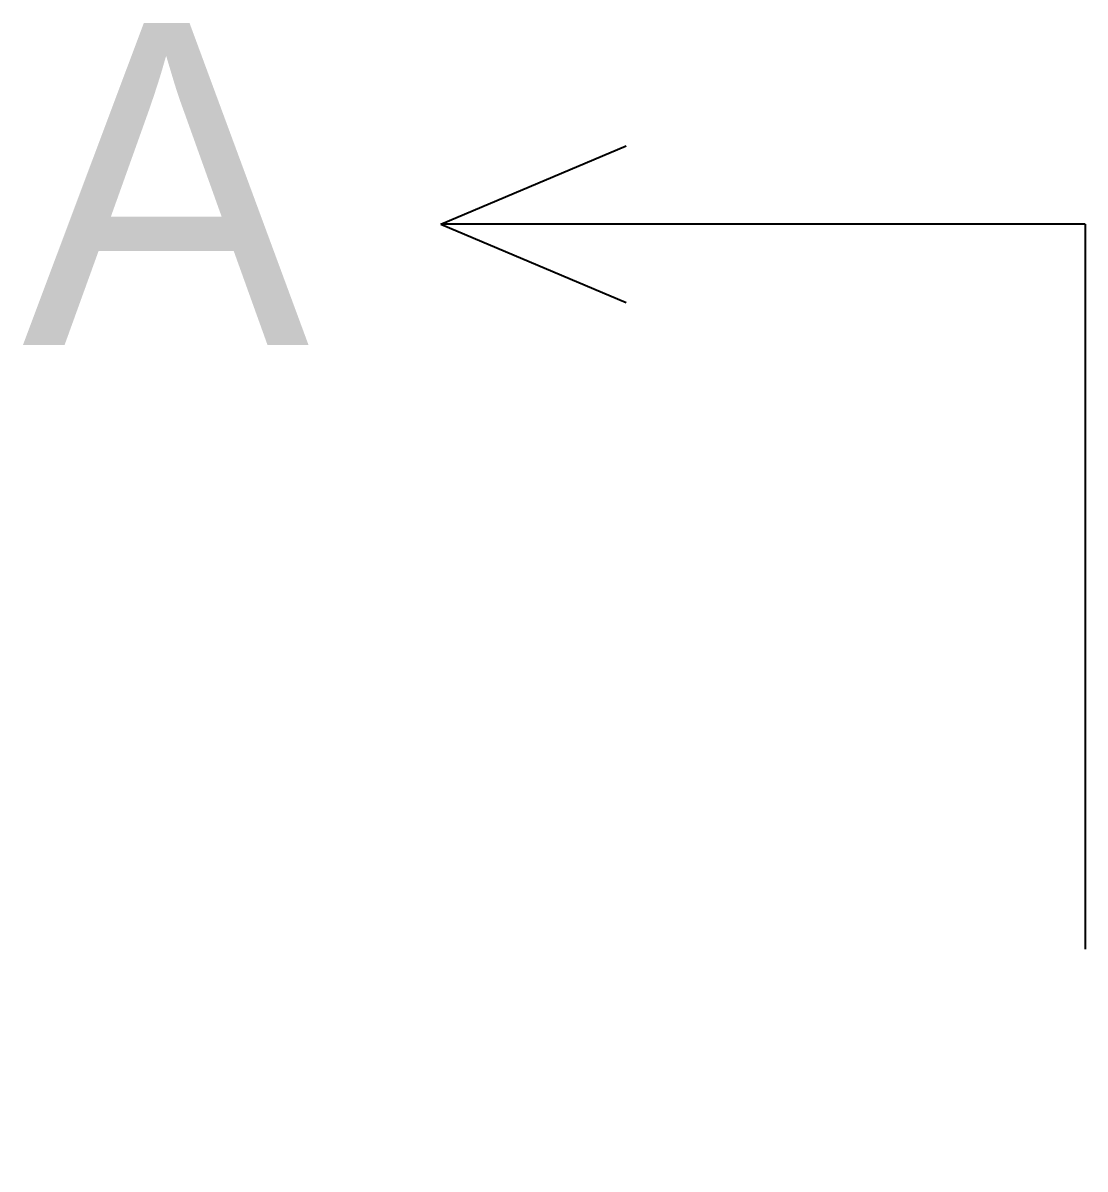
# Model space of a CAD drawing. Extents: x 1250 to 103750, y 1250 to 73000.
# Drawn here: x 58240 to 61538, y 27594 to 31152 of the extents above; entities that cross this region are included whole.
import ezdxf

# ---------------------------------------------------------------- set-up
doc = ezdxf.new("R2010")
doc.units = 0
doc.linetypes.add('DASHDOT', pattern=[3750, 2250, -750, 0, -750])
doc.layers.add('A-SECT', color=1, linetype='DASHDOT')
doc.layers.add('A-TEXT', color=7, linetype='CONTINUOUS')

msp = doc.modelspace()

# ---------------------------------------------------------------- linework, layer by layer
at = {"layer": 'A-SECT'}
for p, q in [((59537.5, 30527.47), (60113.163, 30770.857)), ((61537.5, 30527.47), (59537.5, 30527.47)), ((59537.5, 30527.47), (60113.163, 30284.084)), ((61537.5, 30527.47), (61537.5, 16242.03))]:
    msp.add_line(p, q, dxfattribs=at)

# ---------------------------------------------------------------- texts
at = {"layer": 'A-TEXT'}
msp.add_text('A', height=1000, dxfattribs=at).set_placement((58237.5, 30152.47))

doc.saveas('drawing.dxf')
